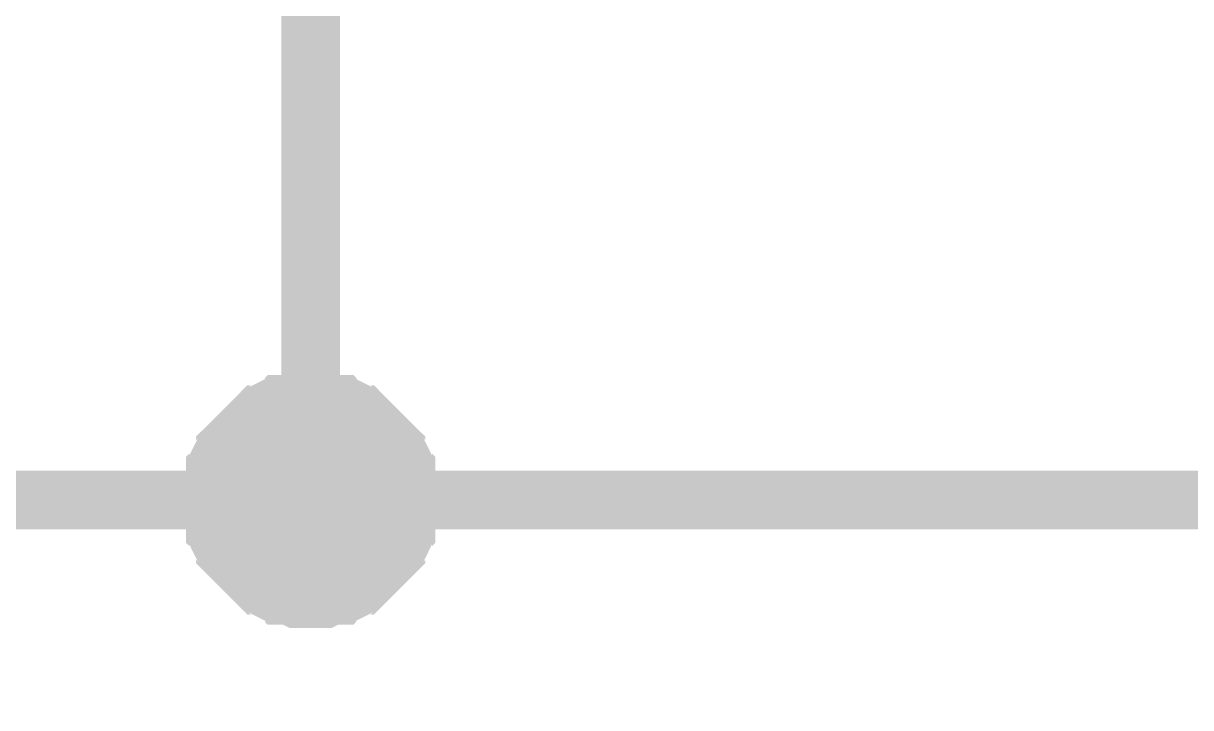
# Model space of a CAD drawing. Extents: x 0 to 594, y 0 to 420.
# Drawn here: x 430.98 to 436.93, y 303.93 to 307.42 of the extents above; entities that cross this region are included whole.
import ezdxf

# ---------------------------------------------------------------- set-up
doc = ezdxf.new("R2010")
doc.units = 0
doc.layers.add('SHEET', color=255, linetype='CONTINUOUS')

msp = doc.modelspace()

# ---------------------------------------------------------------- linework, layer by layer
at = {"layer": 'SHEET'}
for points, const_width in [([(414.9561, 297.4884), (414.9561, 304.9934), (432.442, 304.9934), (432.442, 309.9967), (432.442, 315), (432.442, 319.9859)], 0.2997), ([(431.9384, 304.9934), (431.9384, 305.0108), (431.9384, 305.0455), (431.9384, 305.0629), (431.9558, 305.0976), (431.9558, 305.115), (431.9558, 305.1497), (431.9732, 305.1671), (431.9732, 305.1845), (431.9905, 305.2192), (432.0079, 305.2366), (432.0079, 305.254), (432.0253, 305.2713), (432.0426, 305.2887), (432.06, 305.3061), (432.0774, 305.3235), (432.0947, 305.3408), (432.1121, 305.3582), (432.1294, 305.3756), (432.1468, 305.393), (432.1642, 305.4103), (432.1815, 305.4277), (432.1989, 305.4277), (432.2163, 305.4451), (432.251, 305.4624), (432.2684, 305.4624), (432.2857, 305.4798), (432.3205, 305.4798), (432.3378, 305.4798), (432.3725, 305.4972), (432.3899, 305.4972), (432.4246, 305.4972), (432.442, 305.4972)], 0.2997), ([(431.9384, 304.9934), (431.9384, 305.0108), (431.9384, 305.0455), (431.9384, 305.0629), (431.9558, 305.0976), (431.9558, 305.115), (431.9558, 305.1497), (431.9732, 305.1671), (431.9732, 305.1845), (431.9905, 305.2192), (432.0079, 305.2366), (432.0079, 305.254), (432.0253, 305.2713), (432.0426, 305.2887), (432.06, 305.3061), (432.0774, 305.3235), (432.0947, 305.3408), (432.1121, 305.3582), (432.1294, 305.3756), (432.1468, 305.393), (432.1642, 305.4103), (432.1815, 305.4277), (432.1989, 305.4277), (432.2163, 305.4451), (432.251, 305.4624), (432.2684, 305.4624), (432.2857, 305.4798), (432.3205, 305.4798), (432.3378, 305.4798), (432.3725, 305.4972), (432.3899, 305.4972), (432.4246, 305.4972), (432.442, 305.4972)], 0.2997), ([(431.9384, 304.9934), (431.9384, 305.0108), (431.9384, 305.0455), (431.9384, 305.0629), (431.9558, 305.0976), (431.9558, 305.115), (431.9558, 305.1497), (431.9732, 305.1671), (431.9732, 305.1845), (431.9905, 305.2192), (432.0079, 305.2366), (432.0079, 305.254), (432.0253, 305.2713), (432.0426, 305.2887), (432.06, 305.3061), (432.0774, 305.3235), (432.0947, 305.3408), (432.1121, 305.3582), (432.1294, 305.3756), (432.1468, 305.393), (432.1642, 305.4103), (432.1815, 305.4277), (432.1989, 305.4277), (432.2163, 305.4451), (432.251, 305.4624), (432.2684, 305.4624), (432.2857, 305.4798), (432.3205, 305.4798), (432.3378, 305.4798), (432.3725, 305.4972), (432.3899, 305.4972), (432.4246, 305.4972), (432.442, 305.4972)], 0.2997), ([(431.9384, 304.9934), (431.9384, 305.0108), (431.9384, 305.0455), (431.9384, 305.0629), (431.9558, 305.0976), (431.9558, 305.115), (431.9558, 305.1497), (431.9732, 305.1671), (431.9732, 305.1845), (431.9905, 305.2192), (432.0079, 305.2366), (432.0079, 305.254), (432.0253, 305.2713), (432.0426, 305.2887), (432.06, 305.3061), (432.0774, 305.3235), (432.0947, 305.3408), (432.1121, 305.3582), (432.1294, 305.3756), (432.1468, 305.393), (432.1642, 305.4103), (432.1815, 305.4277), (432.1989, 305.4277), (432.2163, 305.4451), (432.251, 305.4624), (432.2684, 305.4624), (432.2857, 305.4798), (432.3205, 305.4798), (432.3378, 305.4798), (432.3725, 305.4972), (432.3899, 305.4972), (432.4246, 305.4972), (432.442, 305.4972)], 0.2997), ([(431.9384, 304.9934), (431.9384, 305.0108), (431.9384, 305.0455), (431.9384, 305.0629), (431.9558, 305.0976), (431.9558, 305.115), (431.9558, 305.1497), (431.9732, 305.1671), (431.9732, 305.1845), (431.9905, 305.2192), (432.0079, 305.2366), (432.0079, 305.254), (432.0253, 305.2713), (432.0426, 305.2887), (432.06, 305.3061), (432.0774, 305.3235), (432.0947, 305.3408), (432.1121, 305.3582), (432.1294, 305.3756), (432.1468, 305.393), (432.1642, 305.4103), (432.1815, 305.4277), (432.1989, 305.4277), (432.2163, 305.4451), (432.251, 305.4624), (432.2684, 305.4624), (432.2857, 305.4798), (432.3205, 305.4798), (432.3378, 305.4798), (432.3725, 305.4972), (432.3899, 305.4972), (432.4246, 305.4972), (432.442, 305.4972)], 0.2997), ([(432.442, 305.4972), (432.442, 305.4972)], 0.2997), ([(432.442, 305.4972), (432.4594, 305.4972), (432.4941, 305.4972), (432.5115, 305.4972), (432.5462, 305.4798), (432.5636, 305.4798), (432.5983, 305.4798), (432.6156, 305.4624), (432.633, 305.4624), (432.6677, 305.4451), (432.6851, 305.4277), (432.7025, 305.4277), (432.7198, 305.4103), (432.7372, 305.393), (432.7546, 305.3756), (432.7719, 305.3582), (432.7893, 305.3408), (432.8067, 305.3235), (432.824, 305.3061), (432.8414, 305.2887), (432.8587, 305.2713), (432.8761, 305.254), (432.8761, 305.2366), (432.8935, 305.2192), (432.9108, 305.1845), (432.9108, 305.1671), (432.9282, 305.1497), (432.9282, 305.115), (432.9282, 305.0976), (432.9456, 305.0629), (432.9456, 305.0455), (432.9456, 305.0108), (432.9456, 304.9934)], 0.2997), ([(432.442, 305.4972), (432.442, 305.4972)], 0.2997), ([(432.442, 305.4972), (432.4594, 305.4972), (432.4941, 305.4972), (432.5115, 305.4972), (432.5462, 305.4798), (432.5636, 305.4798), (432.5983, 305.4798), (432.6156, 305.4624), (432.633, 305.4624), (432.6677, 305.4451), (432.6851, 305.4277), (432.7025, 305.4277), (432.7198, 305.4103), (432.7372, 305.393), (432.7546, 305.3756), (432.7719, 305.3582), (432.7893, 305.3408), (432.8067, 305.3235), (432.824, 305.3061), (432.8414, 305.2887), (432.8587, 305.2713), (432.8761, 305.254), (432.8761, 305.2366), (432.8935, 305.2192), (432.9108, 305.1845), (432.9108, 305.1671), (432.9282, 305.1497), (432.9282, 305.115), (432.9282, 305.0976), (432.9456, 305.0629), (432.9456, 305.0455), (432.9456, 305.0108), (432.9456, 304.9934)], 0.2997), ([(432.442, 305.4972), (432.442, 305.4972)], 0.2997), ([(432.442, 305.4972), (432.4594, 305.4972), (432.4941, 305.4972), (432.5115, 305.4972), (432.5462, 305.4798), (432.5636, 305.4798), (432.5983, 305.4798), (432.6156, 305.4624), (432.633, 305.4624), (432.6677, 305.4451), (432.6851, 305.4277), (432.7025, 305.4277), (432.7198, 305.4103), (432.7372, 305.393), (432.7546, 305.3756), (432.7719, 305.3582), (432.7893, 305.3408), (432.8067, 305.3235), (432.824, 305.3061), (432.8414, 305.2887), (432.8587, 305.2713), (432.8761, 305.254), (432.8761, 305.2366), (432.8935, 305.2192), (432.9108, 305.1845), (432.9108, 305.1671), (432.9282, 305.1497), (432.9282, 305.115), (432.9282, 305.0976), (432.9456, 305.0629), (432.9456, 305.0455), (432.9456, 305.0108), (432.9456, 304.9934)], 0.2997), ([(432.442, 305.4972), (432.442, 305.4972)], 0.2997), ([(432.442, 305.4972), (432.4594, 305.4972), (432.4941, 305.4972), (432.5115, 305.4972), (432.5462, 305.4798), (432.5636, 305.4798), (432.5983, 305.4798), (432.6156, 305.4624), (432.633, 305.4624), (432.6677, 305.4451), (432.6851, 305.4277), (432.7025, 305.4277), (432.7198, 305.4103), (432.7372, 305.393), (432.7546, 305.3756), (432.7719, 305.3582), (432.7893, 305.3408), (432.8067, 305.3235), (432.824, 305.3061), (432.8414, 305.2887), (432.8587, 305.2713), (432.8761, 305.254), (432.8761, 305.2366), (432.8935, 305.2192), (432.9108, 305.1845), (432.9108, 305.1671), (432.9282, 305.1497), (432.9282, 305.115), (432.9282, 305.0976), (432.9456, 305.0629), (432.9456, 305.0455), (432.9456, 305.0108), (432.9456, 304.9934)], 0.2997), ([(432.442, 305.4972), (432.442, 305.4972)], 0.2997), ([(432.442, 305.4972), (432.4594, 305.4972), (432.4941, 305.4972), (432.5115, 305.4972), (432.5462, 305.4798), (432.5636, 305.4798), (432.5983, 305.4798), (432.6156, 305.4624), (432.633, 305.4624), (432.6677, 305.4451), (432.6851, 305.4277), (432.7025, 305.4277), (432.7198, 305.4103), (432.7372, 305.393), (432.7546, 305.3756), (432.7719, 305.3582), (432.7893, 305.3408), (432.8067, 305.3235), (432.824, 305.3061), (432.8414, 305.2887), (432.8587, 305.2713), (432.8761, 305.254), (432.8761, 305.2366), (432.8935, 305.2192), (432.9108, 305.1845), (432.9108, 305.1671), (432.9282, 305.1497), (432.9282, 305.115), (432.9282, 305.0976), (432.9456, 305.0629), (432.9456, 305.0455), (432.9456, 305.0108), (432.9456, 304.9934)], 0.2997), ([(431.9384, 304.9934), (431.9384, 305.0108), (431.9384, 305.0455), (431.9384, 305.0629), (431.9558, 305.0976), (431.9558, 305.115), (431.9558, 305.1497), (431.9732, 305.1671), (431.9732, 305.1845), (431.9905, 305.2192), (432.0079, 305.2366), (432.0079, 305.254), (432.0253, 305.2713), (432.0426, 305.2887), (432.06, 305.3061), (432.0774, 305.3235), (432.0947, 305.3408), (432.1121, 305.3582), (432.1294, 305.3756), (432.1468, 305.393), (432.1642, 305.4103), (432.1815, 305.4277), (432.1989, 305.4277), (432.2163, 305.4451), (432.251, 305.4624), (432.2684, 305.4624), (432.2857, 305.4798), (432.3205, 305.4798), (432.3378, 305.4798), (432.3725, 305.4972), (432.3899, 305.4972), (432.4246, 305.4972), (432.442, 305.4972)], 0.0991), ([(431.9384, 304.9934), (431.9384, 305.0108), (431.9384, 305.0455), (431.9384, 305.0629), (431.9558, 305.0976), (431.9558, 305.115), (431.9558, 305.1497), (431.9732, 305.1671), (431.9732, 305.1845), (431.9905, 305.2192), (432.0079, 305.2366), (432.0079, 305.254), (432.0253, 305.2713), (432.0426, 305.2887), (432.06, 305.3061), (432.0774, 305.3235), (432.0947, 305.3408), (432.1121, 305.3582), (432.1294, 305.3756), (432.1468, 305.393), (432.1642, 305.4103), (432.1815, 305.4277), (432.1989, 305.4277), (432.2163, 305.4451), (432.251, 305.4624), (432.2684, 305.4624), (432.2857, 305.4798), (432.3205, 305.4798), (432.3378, 305.4798), (432.3725, 305.4972), (432.3899, 305.4972), (432.4246, 305.4972), (432.442, 305.4972)], 0.0991), ([(431.9384, 304.9934), (431.9384, 305.0108), (431.9384, 305.0455), (431.9384, 305.0629), (431.9558, 305.0976), (431.9558, 305.115), (431.9558, 305.1497), (431.9732, 305.1671), (431.9732, 305.1845), (431.9905, 305.2192), (432.0079, 305.2366), (432.0079, 305.254), (432.0253, 305.2713), (432.0426, 305.2887), (432.06, 305.3061), (432.0774, 305.3235), (432.0947, 305.3408), (432.1121, 305.3582), (432.1294, 305.3756), (432.1468, 305.393), (432.1642, 305.4103), (432.1815, 305.4277), (432.1989, 305.4277), (432.2163, 305.4451), (432.251, 305.4624), (432.2684, 305.4624), (432.2857, 305.4798), (432.3205, 305.4798), (432.3378, 305.4798), (432.3725, 305.4972), (432.3899, 305.4972), (432.4246, 305.4972), (432.442, 305.4972)], 0.0991), ([(431.9384, 304.9934), (431.9384, 305.0108), (431.9384, 305.0455), (431.9384, 305.0629), (431.9558, 305.0976), (431.9558, 305.115), (431.9558, 305.1497), (431.9732, 305.1671), (431.9732, 305.1845), (431.9905, 305.2192), (432.0079, 305.2366), (432.0079, 305.254), (432.0253, 305.2713), (432.0426, 305.2887), (432.06, 305.3061), (432.0774, 305.3235), (432.0947, 305.3408), (432.1121, 305.3582), (432.1294, 305.3756), (432.1468, 305.393), (432.1642, 305.4103), (432.1815, 305.4277), (432.1989, 305.4277), (432.2163, 305.4451), (432.251, 305.4624), (432.2684, 305.4624), (432.2857, 305.4798), (432.3205, 305.4798), (432.3378, 305.4798), (432.3725, 305.4972), (432.3899, 305.4972), (432.4246, 305.4972), (432.442, 305.4972)], 0.0991), ([(431.9384, 304.9934), (431.9384, 305.0108), (431.9384, 305.0455), (431.9384, 305.0629), (431.9558, 305.0976), (431.9558, 305.115), (431.9558, 305.1497), (431.9732, 305.1671), (431.9732, 305.1845), (431.9905, 305.2192), (432.0079, 305.2366), (432.0079, 305.254), (432.0253, 305.2713), (432.0426, 305.2887), (432.06, 305.3061), (432.0774, 305.3235), (432.0947, 305.3408), (432.1121, 305.3582), (432.1294, 305.3756), (432.1468, 305.393), (432.1642, 305.4103), (432.1815, 305.4277), (432.1989, 305.4277), (432.2163, 305.4451), (432.251, 305.4624), (432.2684, 305.4624), (432.2857, 305.4798), (432.3205, 305.4798), (432.3378, 305.4798), (432.3725, 305.4972), (432.3899, 305.4972), (432.4246, 305.4972), (432.442, 305.4972)], 0.0991), ([(432.442, 305.4972), (432.442, 305.4972)], 0.0991), ([(432.442, 305.4972), (432.4594, 305.4972), (432.4941, 305.4972), (432.5115, 305.4972), (432.5462, 305.4798), (432.5636, 305.4798), (432.5983, 305.4798), (432.6156, 305.4624), (432.633, 305.4624), (432.6677, 305.4451), (432.6851, 305.4277), (432.7025, 305.4277), (432.7198, 305.4103), (432.7372, 305.393), (432.7546, 305.3756), (432.7719, 305.3582), (432.7893, 305.3408), (432.8067, 305.3235), (432.824, 305.3061), (432.8414, 305.2887), (432.8587, 305.2713), (432.8761, 305.254), (432.8761, 305.2366), (432.8935, 305.2192), (432.9108, 305.1845), (432.9108, 305.1671), (432.9282, 305.1497), (432.9282, 305.115), (432.9282, 305.0976), (432.9456, 305.0629), (432.9456, 305.0455), (432.9456, 305.0108), (432.9456, 304.9934)], 0.0991), ([(432.442, 305.4972), (432.442, 305.4972)], 0.0991), ([(432.442, 305.4972), (432.4594, 305.4972), (432.4941, 305.4972), (432.5115, 305.4972), (432.5462, 305.4798), (432.5636, 305.4798), (432.5983, 305.4798), (432.6156, 305.4624), (432.633, 305.4624), (432.6677, 305.4451), (432.6851, 305.4277), (432.7025, 305.4277), (432.7198, 305.4103), (432.7372, 305.393), (432.7546, 305.3756), (432.7719, 305.3582), (432.7893, 305.3408), (432.8067, 305.3235), (432.824, 305.3061), (432.8414, 305.2887), (432.8587, 305.2713), (432.8761, 305.254), (432.8761, 305.2366), (432.8935, 305.2192), (432.9108, 305.1845), (432.9108, 305.1671), (432.9282, 305.1497), (432.9282, 305.115), (432.9282, 305.0976), (432.9456, 305.0629), (432.9456, 305.0455), (432.9456, 305.0108), (432.9456, 304.9934)], 0.0991), ([(432.442, 305.4972), (432.442, 305.4972)], 0.0991), ([(432.442, 305.4972), (432.4594, 305.4972), (432.4941, 305.4972), (432.5115, 305.4972), (432.5462, 305.4798), (432.5636, 305.4798), (432.5983, 305.4798), (432.6156, 305.4624), (432.633, 305.4624), (432.6677, 305.4451), (432.6851, 305.4277), (432.7025, 305.4277), (432.7198, 305.4103), (432.7372, 305.393), (432.7546, 305.3756), (432.7719, 305.3582), (432.7893, 305.3408), (432.8067, 305.3235), (432.824, 305.3061), (432.8414, 305.2887), (432.8587, 305.2713), (432.8761, 305.254), (432.8761, 305.2366), (432.8935, 305.2192), (432.9108, 305.1845), (432.9108, 305.1671), (432.9282, 305.1497), (432.9282, 305.115), (432.9282, 305.0976), (432.9456, 305.0629), (432.9456, 305.0455), (432.9456, 305.0108), (432.9456, 304.9934)], 0.0991), ([(432.442, 305.4972), (432.442, 305.4972)], 0.0991), ([(432.442, 305.4972), (432.4594, 305.4972), (432.4941, 305.4972), (432.5115, 305.4972), (432.5462, 305.4798), (432.5636, 305.4798), (432.5983, 305.4798), (432.6156, 305.4624), (432.633, 305.4624), (432.6677, 305.4451), (432.6851, 305.4277), (432.7025, 305.4277), (432.7198, 305.4103), (432.7372, 305.393), (432.7546, 305.3756), (432.7719, 305.3582), (432.7893, 305.3408), (432.8067, 305.3235), (432.824, 305.3061), (432.8414, 305.2887), (432.8587, 305.2713), (432.8761, 305.254), (432.8761, 305.2366), (432.8935, 305.2192), (432.9108, 305.1845), (432.9108, 305.1671), (432.9282, 305.1497), (432.9282, 305.115), (432.9282, 305.0976), (432.9456, 305.0629), (432.9456, 305.0455), (432.9456, 305.0108), (432.9456, 304.9934)], 0.0991), ([(432.442, 305.4972), (432.442, 305.4972)], 0.0991), ([(432.442, 305.4972), (432.4594, 305.4972), (432.4941, 305.4972), (432.5115, 305.4972), (432.5462, 305.4798), (432.5636, 305.4798), (432.5983, 305.4798), (432.6156, 305.4624), (432.633, 305.4624), (432.6677, 305.4451), (432.6851, 305.4277), (432.7025, 305.4277), (432.7198, 305.4103), (432.7372, 305.393), (432.7546, 305.3756), (432.7719, 305.3582), (432.7893, 305.3408), (432.8067, 305.3235), (432.824, 305.3061), (432.8414, 305.2887), (432.8587, 305.2713), (432.8761, 305.254), (432.8761, 305.2366), (432.8935, 305.2192), (432.9108, 305.1845), (432.9108, 305.1671), (432.9282, 305.1497), (432.9282, 305.115), (432.9282, 305.0976), (432.9456, 305.0629), (432.9456, 305.0455), (432.9456, 305.0108), (432.9456, 304.9934)], 0.0991), ([(432.442, 304.4896), (432.4246, 304.4896), (432.3899, 304.4896), (432.3725, 304.4896), (432.3378, 304.5069), (432.3205, 304.5069), (432.2857, 304.5069), (432.2684, 304.5243), (432.251, 304.5243), (432.2163, 304.5417), (432.1989, 304.5591), (432.1815, 304.5591), (432.1642, 304.5764), (432.1468, 304.5938), (432.1294, 304.6112), (432.1121, 304.6286), (432.0947, 304.6459), (432.0774, 304.6633), (432.06, 304.6807), (432.0426, 304.698), (432.0253, 304.7154), (432.0079, 304.7328), (432.0079, 304.7502), (431.9905, 304.7675), (431.9732, 304.8023), (431.9732, 304.8197), (431.9558, 304.837), (431.9558, 304.8718), (431.9558, 304.8891), (431.9384, 304.9239), (431.9384, 304.9413), (431.9384, 304.976), (431.9384, 304.9934)], 0.2997), ([(431.9384, 304.9934), (431.9384, 304.9934)], 0.2997), ([(432.442, 304.4896), (432.4246, 304.4896), (432.3899, 304.4896), (432.3725, 304.4896), (432.3378, 304.5069), (432.3205, 304.5069), (432.2857, 304.5069), (432.2684, 304.5243), (432.251, 304.5243), (432.2163, 304.5417), (432.1989, 304.5591), (432.1815, 304.5591), (432.1642, 304.5764), (432.1468, 304.5938), (432.1294, 304.6112), (432.1121, 304.6286), (432.0947, 304.6459), (432.0774, 304.6633), (432.06, 304.6807), (432.0426, 304.698), (432.0253, 304.7154), (432.0079, 304.7328), (432.0079, 304.7502), (431.9905, 304.7675), (431.9732, 304.8023), (431.9732, 304.8197), (431.9558, 304.837), (431.9558, 304.8718), (431.9558, 304.8891), (431.9384, 304.9239), (431.9384, 304.9413), (431.9384, 304.976), (431.9384, 304.9934)], 0.2997), ([(431.9384, 304.9934), (431.9384, 304.9934)], 0.2997), ([(432.442, 304.4896), (432.4246, 304.4896), (432.3899, 304.4896), (432.3725, 304.4896), (432.3378, 304.5069), (432.3205, 304.5069), (432.2857, 304.5069), (432.2684, 304.5243), (432.251, 304.5243), (432.2163, 304.5417), (432.1989, 304.5591), (432.1815, 304.5591), (432.1642, 304.5764), (432.1468, 304.5938), (432.1294, 304.6112), (432.1121, 304.6286), (432.0947, 304.6459), (432.0774, 304.6633), (432.06, 304.6807), (432.0426, 304.698), (432.0253, 304.7154), (432.0079, 304.7328), (432.0079, 304.7502), (431.9905, 304.7675), (431.9732, 304.8023), (431.9732, 304.8197), (431.9558, 304.837), (431.9558, 304.8718), (431.9558, 304.8891), (431.9384, 304.9239), (431.9384, 304.9413), (431.9384, 304.976), (431.9384, 304.9934)], 0.2997), ([(431.9384, 304.9934), (431.9384, 304.9934)], 0.2997), ([(432.442, 304.4896), (432.4246, 304.4896), (432.3899, 304.4896), (432.3725, 304.4896), (432.3378, 304.5069), (432.3205, 304.5069), (432.2857, 304.5069), (432.2684, 304.5243), (432.251, 304.5243), (432.2163, 304.5417), (432.1989, 304.5591), (432.1815, 304.5591), (432.1642, 304.5764), (432.1468, 304.5938), (432.1294, 304.6112), (432.1121, 304.6286), (432.0947, 304.6459), (432.0774, 304.6633), (432.06, 304.6807), (432.0426, 304.698), (432.0253, 304.7154), (432.0079, 304.7328), (432.0079, 304.7502), (431.9905, 304.7675), (431.9732, 304.8023), (431.9732, 304.8197), (431.9558, 304.837), (431.9558, 304.8718), (431.9558, 304.8891), (431.9384, 304.9239), (431.9384, 304.9413), (431.9384, 304.976), (431.9384, 304.9934)], 0.2997), ([(431.9384, 304.9934), (431.9384, 304.9934)], 0.2997), ([(432.442, 304.4896), (432.4246, 304.4896), (432.3899, 304.4896), (432.3725, 304.4896), (432.3378, 304.5069), (432.3205, 304.5069), (432.2857, 304.5069), (432.2684, 304.5243), (432.251, 304.5243), (432.2163, 304.5417), (432.1989, 304.5591), (432.1815, 304.5591), (432.1642, 304.5764), (432.1468, 304.5938), (432.1294, 304.6112), (432.1121, 304.6286), (432.0947, 304.6459), (432.0774, 304.6633), (432.06, 304.6807), (432.0426, 304.698), (432.0253, 304.7154), (432.0079, 304.7328), (432.0079, 304.7502), (431.9905, 304.7675), (431.9732, 304.8023), (431.9732, 304.8197), (431.9558, 304.837), (431.9558, 304.8718), (431.9558, 304.8891), (431.9384, 304.9239), (431.9384, 304.9413), (431.9384, 304.976), (431.9384, 304.9934)], 0.2997), ([(431.9384, 304.9934), (431.9384, 304.9934)], 0.2997), ([(432.9456, 304.9934), (432.9456, 304.976), (432.9456, 304.9413), (432.9456, 304.9239), (432.9282, 304.8891), (432.9282, 304.8718), (432.9282, 304.837), (432.9108, 304.8197), (432.9108, 304.8023), (432.8935, 304.7675), (432.8761, 304.7502), (432.8761, 304.7328), (432.8587, 304.7154), (432.8414, 304.698), (432.824, 304.6807), (432.8067, 304.6633), (432.7893, 304.6459), (432.7719, 304.6286), (432.7546, 304.6112), (432.7372, 304.5938), (432.7198, 304.5764), (432.7025, 304.5591), (432.6851, 304.5591), (432.6677, 304.5417), (432.633, 304.5243), (432.6156, 304.5243), (432.5983, 304.5069), (432.5636, 304.5069), (432.5462, 304.5069), (432.5115, 304.4896), (432.4941, 304.4896), (432.4594, 304.4896), (432.442, 304.4896)], 0.2997), ([(437.4429, 304.9934), (432.442, 304.9934)], 0.2997), ([(432.9456, 304.9934), (432.9456, 304.976), (432.9456, 304.9413), (432.9456, 304.9239), (432.9282, 304.8891), (432.9282, 304.8718), (432.9282, 304.837), (432.9108, 304.8197), (432.9108, 304.8023), (432.8935, 304.7675), (432.8761, 304.7502), (432.8761, 304.7328), (432.8587, 304.7154), (432.8414, 304.698), (432.824, 304.6807), (432.8067, 304.6633), (432.7893, 304.6459), (432.7719, 304.6286), (432.7546, 304.6112), (432.7372, 304.5938), (432.7198, 304.5764), (432.7025, 304.5591), (432.6851, 304.5591), (432.6677, 304.5417), (432.633, 304.5243), (432.6156, 304.5243), (432.5983, 304.5069), (432.5636, 304.5069), (432.5462, 304.5069), (432.5115, 304.4896), (432.4941, 304.4896), (432.4594, 304.4896), (432.442, 304.4896)], 0.2997), ([(432.9456, 304.9934), (432.9456, 304.976), (432.9456, 304.9413), (432.9456, 304.9239), (432.9282, 304.8891), (432.9282, 304.8718), (432.9282, 304.837), (432.9108, 304.8197), (432.9108, 304.8023), (432.8935, 304.7675), (432.8761, 304.7502), (432.8761, 304.7328), (432.8587, 304.7154), (432.8414, 304.698), (432.824, 304.6807), (432.8067, 304.6633), (432.7893, 304.6459), (432.7719, 304.6286), (432.7546, 304.6112), (432.7372, 304.5938), (432.7198, 304.5764), (432.7025, 304.5591), (432.6851, 304.5591), (432.6677, 304.5417), (432.633, 304.5243), (432.6156, 304.5243), (432.5983, 304.5069), (432.5636, 304.5069), (432.5462, 304.5069), (432.5115, 304.4896), (432.4941, 304.4896), (432.4594, 304.4896), (432.442, 304.4896)], 0.2997), ([(432.9456, 304.9934), (432.9456, 304.976), (432.9456, 304.9413), (432.9456, 304.9239), (432.9282, 304.8891), (432.9282, 304.8718), (432.9282, 304.837), (432.9108, 304.8197), (432.9108, 304.8023), (432.8935, 304.7675), (432.8761, 304.7502), (432.8761, 304.7328), (432.8587, 304.7154), (432.8414, 304.698), (432.824, 304.6807), (432.8067, 304.6633), (432.7893, 304.6459), (432.7719, 304.6286), (432.7546, 304.6112), (432.7372, 304.5938), (432.7198, 304.5764), (432.7025, 304.5591), (432.6851, 304.5591), (432.6677, 304.5417), (432.633, 304.5243), (432.6156, 304.5243), (432.5983, 304.5069), (432.5636, 304.5069), (432.5462, 304.5069), (432.5115, 304.4896), (432.4941, 304.4896), (432.4594, 304.4896), (432.442, 304.4896)], 0.2997), ([(432.9456, 304.9934), (432.9456, 304.976), (432.9456, 304.9413), (432.9456, 304.9239), (432.9282, 304.8891), (432.9282, 304.8718), (432.9282, 304.837), (432.9108, 304.8197), (432.9108, 304.8023), (432.8935, 304.7675), (432.8761, 304.7502), (432.8761, 304.7328), (432.8587, 304.7154), (432.8414, 304.698), (432.824, 304.6807), (432.8067, 304.6633), (432.7893, 304.6459), (432.7719, 304.6286), (432.7546, 304.6112), (432.7372, 304.5938), (432.7198, 304.5764), (432.7025, 304.5591), (432.6851, 304.5591), (432.6677, 304.5417), (432.633, 304.5243), (432.6156, 304.5243), (432.5983, 304.5069), (432.5636, 304.5069), (432.5462, 304.5069), (432.5115, 304.4896), (432.4941, 304.4896), (432.4594, 304.4896), (432.442, 304.4896)], 0.2997), ([(432.9456, 304.9934), (432.9456, 304.9934), (432.9456, 304.9934), (432.9456, 304.9934), (432.9456, 304.9934), (432.9456, 304.9934), (432.9456, 304.9934), (432.9456, 304.9934), (432.9456, 304.9934), (432.9456, 304.9934), (432.9456, 304.9934), (432.9456, 304.9934), (432.9456, 304.9934), (432.9456, 304.9934), (432.9456, 304.9934), (432.9456, 304.9934), (432.9456, 304.9934), (432.9456, 304.9934), (432.9456, 304.9934), (432.9456, 304.9934), (432.9456, 304.9934), (432.9456, 304.9934), (432.9456, 304.9934), (432.9456, 304.9934), (432.9456, 304.9934), (432.9456, 304.9934), (432.9456, 304.9934), (432.9456, 304.9934), (432.9456, 304.9934), (432.9456, 304.9934), (432.9456, 304.9934), (432.9456, 304.9934), (432.9456, 304.9934)], 0.2997), ([(432.9456, 304.9934), (432.9456, 304.9934)], 0.2997), ([(432.9456, 304.9934), (432.9456, 304.9934), (432.9456, 304.9934), (432.9456, 304.9934), (432.9456, 304.9934), (432.9456, 304.9934), (432.9456, 304.9934), (432.9456, 304.9934), (432.9456, 304.9934), (432.9456, 304.9934), (432.9456, 304.9934), (432.9456, 304.9934), (432.9456, 304.9934), (432.9456, 304.9934), (432.9456, 304.9934), (432.9456, 304.9934), (432.9456, 304.9934), (432.9456, 304.9934), (432.9456, 304.9934), (432.9456, 304.9934), (432.9456, 304.9934), (432.9456, 304.9934), (432.9456, 304.9934), (432.9456, 304.9934), (432.9456, 304.9934), (432.9456, 304.9934), (432.9456, 304.9934), (432.9456, 304.9934), (432.9456, 304.9934), (432.9456, 304.9934), (432.9456, 304.9934), (432.9456, 304.9934), (432.9456, 304.9934)], 0.2997), ([(432.9456, 304.9934), (432.9456, 304.9934)], 0.2997), ([(432.9456, 304.9934), (432.9456, 304.9934), (432.9456, 304.9934), (432.9456, 304.9934), (432.9456, 304.9934), (432.9456, 304.9934), (432.9456, 304.9934), (432.9456, 304.9934), (432.9456, 304.9934), (432.9456, 304.9934), (432.9456, 304.9934), (432.9456, 304.9934), (432.9456, 304.9934), (432.9456, 304.9934), (432.9456, 304.9934), (432.9456, 304.9934), (432.9456, 304.9934), (432.9456, 304.9934), (432.9456, 304.9934), (432.9456, 304.9934), (432.9456, 304.9934), (432.9456, 304.9934), (432.9456, 304.9934), (432.9456, 304.9934), (432.9456, 304.9934), (432.9456, 304.9934), (432.9456, 304.9934), (432.9456, 304.9934), (432.9456, 304.9934), (432.9456, 304.9934), (432.9456, 304.9934), (432.9456, 304.9934), (432.9456, 304.9934)], 0.2997), ([(432.9456, 304.9934), (432.9456, 304.9934)], 0.2997), ([(432.9456, 304.9934), (432.9456, 304.9934), (432.9456, 304.9934), (432.9456, 304.9934), (432.9456, 304.9934), (432.9456, 304.9934), (432.9456, 304.9934), (432.9456, 304.9934), (432.9456, 304.9934), (432.9456, 304.9934), (432.9456, 304.9934), (432.9456, 304.9934), (432.9456, 304.9934), (432.9456, 304.9934), (432.9456, 304.9934), (432.9456, 304.9934), (432.9456, 304.9934), (432.9456, 304.9934), (432.9456, 304.9934), (432.9456, 304.9934), (432.9456, 304.9934), (432.9456, 304.9934), (432.9456, 304.9934), (432.9456, 304.9934), (432.9456, 304.9934), (432.9456, 304.9934), (432.9456, 304.9934), (432.9456, 304.9934), (432.9456, 304.9934), (432.9456, 304.9934), (432.9456, 304.9934), (432.9456, 304.9934), (432.9456, 304.9934)], 0.2997), ([(432.9456, 304.9934), (432.9456, 304.9934)], 0.2997), ([(432.9456, 304.9934), (432.9456, 304.9934), (432.9456, 304.9934), (432.9456, 304.9934), (432.9456, 304.9934), (432.9456, 304.9934), (432.9456, 304.9934), (432.9456, 304.9934), (432.9456, 304.9934), (432.9456, 304.9934), (432.9456, 304.9934), (432.9456, 304.9934), (432.9456, 304.9934), (432.9456, 304.9934), (432.9456, 304.9934), (432.9456, 304.9934), (432.9456, 304.9934), (432.9456, 304.9934), (432.9456, 304.9934), (432.9456, 304.9934), (432.9456, 304.9934), (432.9456, 304.9934), (432.9456, 304.9934), (432.9456, 304.9934), (432.9456, 304.9934), (432.9456, 304.9934), (432.9456, 304.9934), (432.9456, 304.9934), (432.9456, 304.9934), (432.9456, 304.9934), (432.9456, 304.9934), (432.9456, 304.9934), (432.9456, 304.9934)], 0.2997), ([(432.9456, 304.9934), (432.9456, 304.9934)], 0.2997), ([(432.442, 304.4896), (432.4246, 304.4896), (432.3899, 304.4896), (432.3725, 304.4896), (432.3378, 304.5069), (432.3205, 304.5069), (432.2857, 304.5069), (432.2684, 304.5243), (432.251, 304.5243), (432.2163, 304.5417), (432.1989, 304.5591), (432.1815, 304.5591), (432.1642, 304.5764), (432.1468, 304.5938), (432.1294, 304.6112), (432.1121, 304.6286), (432.0947, 304.6459), (432.0774, 304.6633), (432.06, 304.6807), (432.0426, 304.698), (432.0253, 304.7154), (432.0079, 304.7328), (432.0079, 304.7502), (431.9905, 304.7675), (431.9732, 304.8023), (431.9732, 304.8197), (431.9558, 304.837), (431.9558, 304.8718), (431.9558, 304.8891), (431.9384, 304.9239), (431.9384, 304.9413), (431.9384, 304.976), (431.9384, 304.9934)], 0.0991), ([(431.9384, 304.9934), (431.9384, 304.9934)], 0.0991), ([(432.442, 304.4896), (432.4246, 304.4896), (432.3899, 304.4896), (432.3725, 304.4896), (432.3378, 304.5069), (432.3205, 304.5069), (432.2857, 304.5069), (432.2684, 304.5243), (432.251, 304.5243), (432.2163, 304.5417), (432.1989, 304.5591), (432.1815, 304.5591), (432.1642, 304.5764), (432.1468, 304.5938), (432.1294, 304.6112), (432.1121, 304.6286), (432.0947, 304.6459), (432.0774, 304.6633), (432.06, 304.6807), (432.0426, 304.698), (432.0253, 304.7154), (432.0079, 304.7328), (432.0079, 304.7502), (431.9905, 304.7675), (431.9732, 304.8023), (431.9732, 304.8197), (431.9558, 304.837), (431.9558, 304.8718), (431.9558, 304.8891), (431.9384, 304.9239), (431.9384, 304.9413), (431.9384, 304.976), (431.9384, 304.9934)], 0.0991), ([(431.9384, 304.9934), (431.9384, 304.9934)], 0.0991), ([(432.442, 304.4896), (432.4246, 304.4896), (432.3899, 304.4896), (432.3725, 304.4896), (432.3378, 304.5069), (432.3205, 304.5069), (432.2857, 304.5069), (432.2684, 304.5243), (432.251, 304.5243), (432.2163, 304.5417), (432.1989, 304.5591), (432.1815, 304.5591), (432.1642, 304.5764), (432.1468, 304.5938), (432.1294, 304.6112), (432.1121, 304.6286), (432.0947, 304.6459), (432.0774, 304.6633), (432.06, 304.6807), (432.0426, 304.698), (432.0253, 304.7154), (432.0079, 304.7328), (432.0079, 304.7502), (431.9905, 304.7675), (431.9732, 304.8023), (431.9732, 304.8197), (431.9558, 304.837), (431.9558, 304.8718), (431.9558, 304.8891), (431.9384, 304.9239), (431.9384, 304.9413), (431.9384, 304.976), (431.9384, 304.9934)], 0.0991), ([(431.9384, 304.9934), (431.9384, 304.9934)], 0.0991), ([(432.442, 304.4896), (432.4246, 304.4896), (432.3899, 304.4896), (432.3725, 304.4896), (432.3378, 304.5069), (432.3205, 304.5069), (432.2857, 304.5069), (432.2684, 304.5243), (432.251, 304.5243), (432.2163, 304.5417), (432.1989, 304.5591), (432.1815, 304.5591), (432.1642, 304.5764), (432.1468, 304.5938), (432.1294, 304.6112), (432.1121, 304.6286), (432.0947, 304.6459), (432.0774, 304.6633), (432.06, 304.6807), (432.0426, 304.698), (432.0253, 304.7154), (432.0079, 304.7328), (432.0079, 304.7502), (431.9905, 304.7675), (431.9732, 304.8023), (431.9732, 304.8197), (431.9558, 304.837), (431.9558, 304.8718), (431.9558, 304.8891), (431.9384, 304.9239), (431.9384, 304.9413), (431.9384, 304.976), (431.9384, 304.9934)], 0.0991), ([(431.9384, 304.9934), (431.9384, 304.9934)], 0.0991), ([(432.442, 304.4896), (432.4246, 304.4896), (432.3899, 304.4896), (432.3725, 304.4896), (432.3378, 304.5069), (432.3205, 304.5069), (432.2857, 304.5069), (432.2684, 304.5243), (432.251, 304.5243), (432.2163, 304.5417), (432.1989, 304.5591), (432.1815, 304.5591), (432.1642, 304.5764), (432.1468, 304.5938), (432.1294, 304.6112), (432.1121, 304.6286), (432.0947, 304.6459), (432.0774, 304.6633), (432.06, 304.6807), (432.0426, 304.698), (432.0253, 304.7154), (432.0079, 304.7328), (432.0079, 304.7502), (431.9905, 304.7675), (431.9732, 304.8023), (431.9732, 304.8197), (431.9558, 304.837), (431.9558, 304.8718), (431.9558, 304.8891), (431.9384, 304.9239), (431.9384, 304.9413), (431.9384, 304.976), (431.9384, 304.9934)], 0.0991), ([(431.9384, 304.9934), (431.9384, 304.9934)], 0.0991), ([(432.9456, 304.9934), (432.9456, 304.976), (432.9456, 304.9413), (432.9456, 304.9239), (432.9282, 304.8891), (432.9282, 304.8718), (432.9282, 304.837), (432.9108, 304.8197), (432.9108, 304.8023), (432.8935, 304.7675), (432.8761, 304.7502), (432.8761, 304.7328), (432.8587, 304.7154), (432.8414, 304.698), (432.824, 304.6807), (432.8067, 304.6633), (432.7893, 304.6459), (432.7719, 304.6286), (432.7546, 304.6112), (432.7372, 304.5938), (432.7198, 304.5764), (432.7025, 304.5591), (432.6851, 304.5591), (432.6677, 304.5417), (432.633, 304.5243), (432.6156, 304.5243), (432.5983, 304.5069), (432.5636, 304.5069), (432.5462, 304.5069), (432.5115, 304.4896), (432.4941, 304.4896), (432.4594, 304.4896), (432.442, 304.4896)], 0.0991), ([(432.9456, 304.9934), (432.9456, 304.976), (432.9456, 304.9413), (432.9456, 304.9239), (432.9282, 304.8891), (432.9282, 304.8718), (432.9282, 304.837), (432.9108, 304.8197), (432.9108, 304.8023), (432.8935, 304.7675), (432.8761, 304.7502), (432.8761, 304.7328), (432.8587, 304.7154), (432.8414, 304.698), (432.824, 304.6807), (432.8067, 304.6633), (432.7893, 304.6459), (432.7719, 304.6286), (432.7546, 304.6112), (432.7372, 304.5938), (432.7198, 304.5764), (432.7025, 304.5591), (432.6851, 304.5591), (432.6677, 304.5417), (432.633, 304.5243), (432.6156, 304.5243), (432.5983, 304.5069), (432.5636, 304.5069), (432.5462, 304.5069), (432.5115, 304.4896), (432.4941, 304.4896), (432.4594, 304.4896), (432.442, 304.4896)], 0.0991), ([(432.9456, 304.9934), (432.9456, 304.976), (432.9456, 304.9413), (432.9456, 304.9239), (432.9282, 304.8891), (432.9282, 304.8718), (432.9282, 304.837), (432.9108, 304.8197), (432.9108, 304.8023), (432.8935, 304.7675), (432.8761, 304.7502), (432.8761, 304.7328), (432.8587, 304.7154), (432.8414, 304.698), (432.824, 304.6807), (432.8067, 304.6633), (432.7893, 304.6459), (432.7719, 304.6286), (432.7546, 304.6112), (432.7372, 304.5938), (432.7198, 304.5764), (432.7025, 304.5591), (432.6851, 304.5591), (432.6677, 304.5417), (432.633, 304.5243), (432.6156, 304.5243), (432.5983, 304.5069), (432.5636, 304.5069), (432.5462, 304.5069), (432.5115, 304.4896), (432.4941, 304.4896), (432.4594, 304.4896), (432.442, 304.4896)], 0.0991), ([(432.9456, 304.9934), (432.9456, 304.976), (432.9456, 304.9413), (432.9456, 304.9239), (432.9282, 304.8891), (432.9282, 304.8718), (432.9282, 304.837), (432.9108, 304.8197), (432.9108, 304.8023), (432.8935, 304.7675), (432.8761, 304.7502), (432.8761, 304.7328), (432.8587, 304.7154), (432.8414, 304.698), (432.824, 304.6807), (432.8067, 304.6633), (432.7893, 304.6459), (432.7719, 304.6286), (432.7546, 304.6112), (432.7372, 304.5938), (432.7198, 304.5764), (432.7025, 304.5591), (432.6851, 304.5591), (432.6677, 304.5417), (432.633, 304.5243), (432.6156, 304.5243), (432.5983, 304.5069), (432.5636, 304.5069), (432.5462, 304.5069), (432.5115, 304.4896), (432.4941, 304.4896), (432.4594, 304.4896), (432.442, 304.4896)], 0.0991), ([(432.9456, 304.9934), (432.9456, 304.976), (432.9456, 304.9413), (432.9456, 304.9239), (432.9282, 304.8891), (432.9282, 304.8718), (432.9282, 304.837), (432.9108, 304.8197), (432.9108, 304.8023), (432.8935, 304.7675), (432.8761, 304.7502), (432.8761, 304.7328), (432.8587, 304.7154), (432.8414, 304.698), (432.824, 304.6807), (432.8067, 304.6633), (432.7893, 304.6459), (432.7719, 304.6286), (432.7546, 304.6112), (432.7372, 304.5938), (432.7198, 304.5764), (432.7025, 304.5591), (432.6851, 304.5591), (432.6677, 304.5417), (432.633, 304.5243), (432.6156, 304.5243), (432.5983, 304.5069), (432.5636, 304.5069), (432.5462, 304.5069), (432.5115, 304.4896), (432.4941, 304.4896), (432.4594, 304.4896), (432.442, 304.4896)], 0.0991), ([(432.9456, 304.9934), (432.9456, 304.9934), (432.9456, 304.9934), (432.9456, 304.9934), (432.9456, 304.9934), (432.9456, 304.9934), (432.9456, 304.9934), (432.9456, 304.9934), (432.9456, 304.9934), (432.9456, 304.9934), (432.9456, 304.9934), (432.9456, 304.9934), (432.9456, 304.9934), (432.9456, 304.9934), (432.9456, 304.9934), (432.9456, 304.9934), (432.9456, 304.9934), (432.9456, 304.9934), (432.9456, 304.9934), (432.9456, 304.9934), (432.9456, 304.9934), (432.9456, 304.9934), (432.9456, 304.9934), (432.9456, 304.9934), (432.9456, 304.9934), (432.9456, 304.9934), (432.9456, 304.9934), (432.9456, 304.9934), (432.9456, 304.9934), (432.9456, 304.9934), (432.9456, 304.9934), (432.9456, 304.9934), (432.9456, 304.9934)], 0.0991), ([(432.9456, 304.9934), (432.9456, 304.9934)], 0.0991), ([(432.9456, 304.9934), (432.9456, 304.9934), (432.9456, 304.9934), (432.9456, 304.9934), (432.9456, 304.9934), (432.9456, 304.9934), (432.9456, 304.9934), (432.9456, 304.9934), (432.9456, 304.9934), (432.9456, 304.9934), (432.9456, 304.9934), (432.9456, 304.9934), (432.9456, 304.9934), (432.9456, 304.9934), (432.9456, 304.9934), (432.9456, 304.9934), (432.9456, 304.9934), (432.9456, 304.9934), (432.9456, 304.9934), (432.9456, 304.9934), (432.9456, 304.9934), (432.9456, 304.9934), (432.9456, 304.9934), (432.9456, 304.9934), (432.9456, 304.9934), (432.9456, 304.9934), (432.9456, 304.9934), (432.9456, 304.9934), (432.9456, 304.9934), (432.9456, 304.9934), (432.9456, 304.9934), (432.9456, 304.9934), (432.9456, 304.9934)], 0.0991), ([(432.9456, 304.9934), (432.9456, 304.9934)], 0.0991), ([(432.9456, 304.9934), (432.9456, 304.9934), (432.9456, 304.9934), (432.9456, 304.9934), (432.9456, 304.9934), (432.9456, 304.9934), (432.9456, 304.9934), (432.9456, 304.9934), (432.9456, 304.9934), (432.9456, 304.9934), (432.9456, 304.9934), (432.9456, 304.9934), (432.9456, 304.9934), (432.9456, 304.9934), (432.9456, 304.9934), (432.9456, 304.9934), (432.9456, 304.9934), (432.9456, 304.9934), (432.9456, 304.9934), (432.9456, 304.9934), (432.9456, 304.9934), (432.9456, 304.9934), (432.9456, 304.9934), (432.9456, 304.9934), (432.9456, 304.9934), (432.9456, 304.9934), (432.9456, 304.9934), (432.9456, 304.9934), (432.9456, 304.9934), (432.9456, 304.9934), (432.9456, 304.9934), (432.9456, 304.9934), (432.9456, 304.9934)], 0.0991), ([(432.9456, 304.9934), (432.9456, 304.9934)], 0.0991), ([(432.9456, 304.9934), (432.9456, 304.9934), (432.9456, 304.9934), (432.9456, 304.9934), (432.9456, 304.9934), (432.9456, 304.9934), (432.9456, 304.9934), (432.9456, 304.9934), (432.9456, 304.9934), (432.9456, 304.9934), (432.9456, 304.9934), (432.9456, 304.9934), (432.9456, 304.9934), (432.9456, 304.9934), (432.9456, 304.9934), (432.9456, 304.9934), (432.9456, 304.9934), (432.9456, 304.9934), (432.9456, 304.9934), (432.9456, 304.9934), (432.9456, 304.9934), (432.9456, 304.9934), (432.9456, 304.9934), (432.9456, 304.9934), (432.9456, 304.9934), (432.9456, 304.9934), (432.9456, 304.9934), (432.9456, 304.9934), (432.9456, 304.9934), (432.9456, 304.9934), (432.9456, 304.9934), (432.9456, 304.9934), (432.9456, 304.9934)], 0.0991), ([(432.9456, 304.9934), (432.9456, 304.9934)], 0.0991), ([(432.9456, 304.9934), (432.9456, 304.9934), (432.9456, 304.9934), (432.9456, 304.9934), (432.9456, 304.9934), (432.9456, 304.9934), (432.9456, 304.9934), (432.9456, 304.9934), (432.9456, 304.9934), (432.9456, 304.9934), (432.9456, 304.9934), (432.9456, 304.9934), (432.9456, 304.9934), (432.9456, 304.9934), (432.9456, 304.9934), (432.9456, 304.9934), (432.9456, 304.9934), (432.9456, 304.9934), (432.9456, 304.9934), (432.9456, 304.9934), (432.9456, 304.9934), (432.9456, 304.9934), (432.9456, 304.9934), (432.9456, 304.9934), (432.9456, 304.9934), (432.9456, 304.9934), (432.9456, 304.9934), (432.9456, 304.9934), (432.9456, 304.9934), (432.9456, 304.9934), (432.9456, 304.9934), (432.9456, 304.9934), (432.9456, 304.9934)], 0.0991), ([(432.9456, 304.9934), (432.9456, 304.9934)], 0.0991)]:
    msp.add_lwpolyline(points, dxfattribs=dict(at, const_width=const_width))
at = {"layer": 'SHEET', "const_width": 0.508}
msp.add_lwpolyline([(432.246, 305, 1), (432.754, 305, 1)], format="xyb", close=True, dxfattribs=at)

doc.saveas('drawing.dxf')
